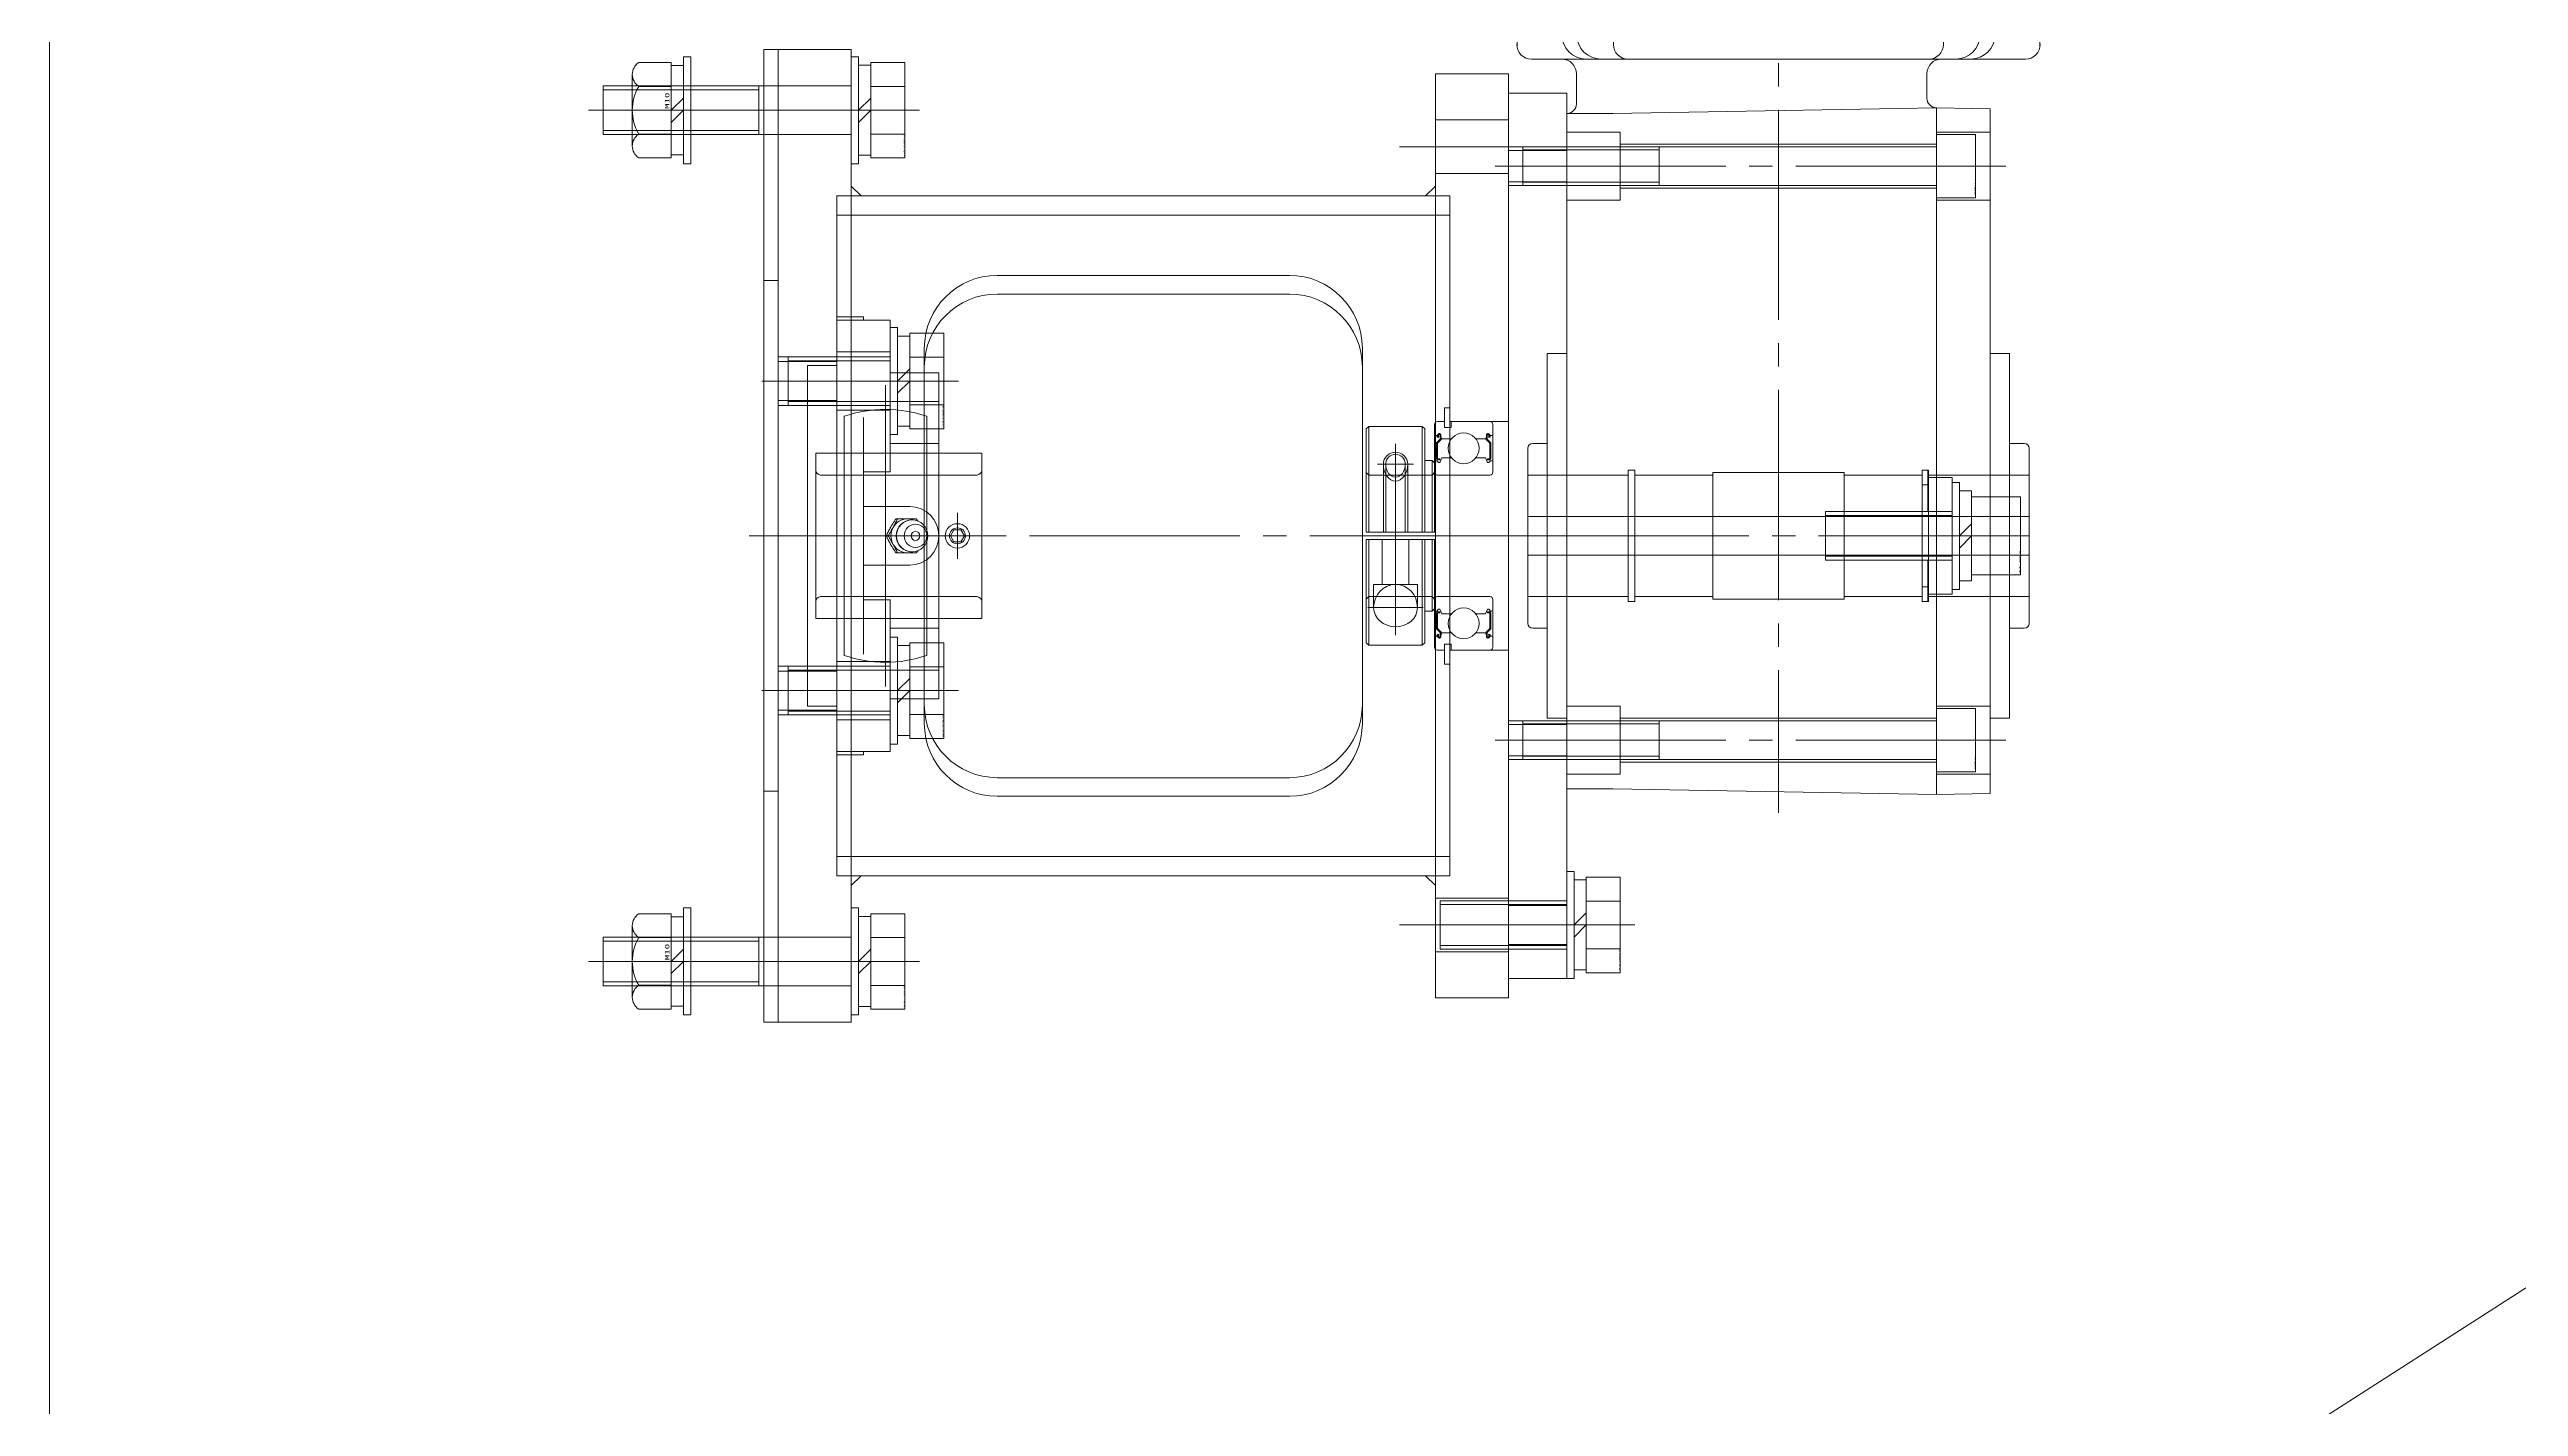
# Model space of a CAD drawing. Units: millimetres at full size. Extents: x -24503 to 24503, y -7436 to 7436.
# Drawn here: x -9512 to -9005, y -4883 to -4604 of the extents above; entities that cross this region are included whole.
import ezdxf
from ezdxf.enums import TextEntityAlignment as Align

# ---------------------------------------------------------------- set-up
doc = ezdxf.new("R2010")
doc.units = ezdxf.units.MM
doc.header["$LTSCALE"] = 4.8
doc.linetypes.add('CHAIN2', pattern=[12, 9, -1, 1, -1])
for name, color, linetype, lineweight in [('0-4_0', 2, 'Continuous', 9), ('0-6_05_CENTER', 2, 'CHAIN2', 9), ('0-7_04_HIDDEN', 7, 'Continuous', 9), ('0-8_10_DRAFT', 1, 'Continuous', 9), ('0-B_HIDDEN', 2, 'Continuous', 9)]:
    doc.layers.add(name, color=color, linetype=linetype, lineweight=lineweight)
doc.styles.add('ＭＳ ゴシック', font='')
doc.styles.get('ＭＳ ゴシック').set_extended_font_data('MS Gothic')

# ---------------------------------------------------------------- blocks, each defined once
blk = doc.blocks.new('MUCFC205c_1_1')
at = {"layer": '0-7_04_HIDDEN', "color": 2}
for p, q in [((-35, 6), (-35, 0)), ((-45, 0), (-45, -5.5)), ((-44.32, 0), (-44.32, -11)), ((-18.269, 0), (-24.309, 0)), ((-18.269, 0), (18.269, 0)), ((24.309, 0), (18.269, 0)), ((44.32, 0), (44.32, -11)), ((45, 0), (45, -5.5)), ((-45, -5.5), (-44.32, -5.5)), ((-13.138, -11), (-13.138, -5.5)), ((-6, -5.5), (-6, -15)), ((6, -15), (6, -5.5)), ((13.138, -5.5), (13.138, -11)), ((18.269, -5.5), (24.309, -5.5)), ((44.32, -5.5), (45, -5.5)), ((-44.32, -11), (-22.981, -11)), ((-33.5, -11), (-33.5, -21)), ((-27.591, -11), (-27.591, -21)), ((-13.138, -11), (-22.981, -11)), ((-3.5, -12.485), (-3.5, -12.129)), ((0, -10.533), (0, -10.177)), ((3.5, -12.485), (3.5, -12.129)), ((22.981, -11), (13.138, -11)), ((18.999, -11), (18.999, -21)), ((22.981, -11), (44.32, -11)), ((33.5, -11), (33.5, -21)), ((-33.5, -21), (-27.591, -21)), ((-18.999, -21), (-27.591, -21)), ((-17, -29.8), (-17, -21)), ((-1.25, -24.078), (0, -23.357)), ((-1.25, -25.522), (-1.25, -24.078)), ((0, -21), (18.999, -21)), ((0, -23.357), (1.25, -24.078)), ((1.25, -24.078), (1.25, -25.522)), ((17, -21), (17, -29.8)), ((27.591, -21), (18.999, -21)), ((17, -29.8), (-17, -29.8)), ((-17, -29.8), (17, -29.8)), ((0, -26.243), (-1.25, -25.522)), ((1.25, -25.522), (0, -26.243))]:
    blk.add_line(p, q, dxfattribs=at)
at = {"layer": '0-7_04_HIDDEN', "color": 2, "linetype": 'CHAIN2'}
for p, q in [((-31.82, -13.928), (-31.82, 2.875)), ((31.82, -13.928), (31.82, 2.875)), ((-4.749, -24.8), (4.749, -24.8))]:
    blk.add_line(p, q, dxfattribs=at)
at = {"layer": '0-7_04_HIDDEN', "color": 2}
for points in [[(-35, 6), (35, 6), (35, 0)], [(-45, 0), (-44.32, 0), (-24.309, 0)], [(24.309, 0), (44.32, 0), (45, 0)], [(-24.309, -5.5), (-18.269, -5.5), (18.269, -5.5)], [(-18.999, -11), (-18.999, -21), (0, -21)], [(-3.5, -12.485), (-3.383, -12.43), (-3.268, -12.375), (-3.155, -12.32), (-3.043, -12.265), (-2.933, -12.211), (-2.823, -12.156), (-2.715, -12.102), (-2.607, -12.047), (-2.5, -11.992), (-2.393, -11.937), (-2.286, -11.881), (-2.18, -11.824), (-2.073, -11.767), (-1.966, -11.709), (-1.858, -11.65), (-1.75, -11.59), (-1.642, -11.529), (-1.534, -11.468), (-1.427, -11.407), (-1.32, -11.345), (-1.214, -11.283), (-1.107, -11.22), (-1, -11.156), (-0.893, -11.091), (-0.785, -11.026), (-0.677, -10.96), (-0.567, -10.892), (-0.457, -10.823), (-0.345, -10.753), (-0.232, -10.681), (-0.117, -10.608), (0, -10.533)], [(-0.785, -10.56), (-0.893, -10.615), (-1, -10.67), (-1.107, -10.725), (-1.214, -10.781), (-1.32, -10.838), (-1.427, -10.895), (-1.534, -10.953), (-1.642, -11.012), (-1.75, -11.072), (-1.858, -11.133), (-1.966, -11.194), (-2.073, -11.255), (-2.18, -11.317), (-2.286, -11.379), (-2.393, -11.442), (-2.5, -11.506), (-2.607, -11.571), (-2.715, -11.636), (-2.823, -11.702), (-2.933, -11.77), (-3.043, -11.839), (-3.155, -11.909), (-3.268, -11.981), (-3.383, -12.054), (-3.5, -12.129)], [(-3.5, -16.389), (-3.5, -16.268), (-3.5, -16.149), (-3.5, -16.031), (-3.5, -15.914), (-3.5, -15.798), (-3.5, -15.683), (-3.5, -15.568), (-3.5, -15.453), (-3.5, -15.338), (-3.5, -15.223), (-3.5, -15.108), (-3.5, -14.992), (-3.5, -14.875), (-3.5, -14.757), (-3.5, -14.638), (-3.5, -14.518), (-3.5, -14.396), (-3.5, -14.275), (-3.5, -14.154), (-3.5, -14.033), (-3.5, -13.911), (-3.5, -13.789), (-3.5, -13.666), (-3.5, -13.541), (-3.5, -13.416), (-3.5, -13.289), (-3.5, -13.16), (-3.5, -13.03), (-3.5, -12.897), (-3.5, -12.762), (-3.5, -12.625), (-3.5, -12.485)], [(3.5, -12.129), (3.383, -12.054), (3.268, -11.981), (3.155, -11.909), (3.043, -11.839), (2.933, -11.77), (2.823, -11.702), (2.715, -11.636), (2.607, -11.571), (2.5, -11.506), (2.393, -11.442), (2.286, -11.379), (2.18, -11.317), (2.073, -11.255), (1.966, -11.194), (1.858, -11.133), (1.75, -11.072), (1.642, -11.012), (1.534, -10.953), (1.427, -10.895), (1.32, -10.838), (1.214, -10.781), (1.107, -10.725), (1, -10.67), (0.893, -10.615), (0.785, -10.56), (0.677, -10.506), (0.567, -10.451), (0.457, -10.397), (0.345, -10.342), (0.232, -10.287), (0.117, -10.232), (0, -10.177), (-0.117, -10.232), (-0.232, -10.287), (-0.345, -10.342), (-0.457, -10.397), (-0.567, -10.451), (-0.677, -10.506), (-0.785, -10.56)], [(0, -10.533), (0.117, -10.608), (0.232, -10.681), (0.345, -10.753), (0.457, -10.823), (0.567, -10.892), (0.677, -10.96), (0.785, -11.026), (0.893, -11.091), (1, -11.156), (1.107, -11.22), (1.214, -11.283), (1.32, -11.345), (1.427, -11.407), (1.534, -11.468), (1.642, -11.529), (1.75, -11.59), (1.858, -11.65), (1.966, -11.709), (2.073, -11.767), (2.18, -11.824), (2.286, -11.881), (2.393, -11.937), (2.5, -11.992), (2.607, -12.047), (2.715, -12.102), (2.823, -12.156), (2.933, -12.211), (3.043, -12.265), (3.155, -12.32), (3.268, -12.375), (3.383, -12.43), (3.5, -12.485)], [(3.5, -12.485), (3.5, -12.625), (3.5, -12.762), (3.5, -12.897), (3.5, -13.03), (3.5, -13.16), (3.5, -13.289), (3.5, -13.416), (3.5, -13.541), (3.5, -13.666), (3.5, -13.789), (3.5, -13.911), (3.5, -14.033), (3.5, -14.154), (3.5, -14.275), (3.5, -14.396), (3.5, -14.518), (3.5, -14.638), (3.5, -14.757), (3.5, -14.875), (3.5, -14.992), (3.5, -15.108), (3.5, -15.223), (3.5, -15.338), (3.5, -15.453), (3.5, -15.568), (3.5, -15.683), (3.5, -15.798), (3.5, -15.914), (3.5, -16.031), (3.5, -16.149), (3.5, -16.268), (3.5, -16.389), (3.473, -16.406), (3.445, -16.424), (3.418, -16.441), (3.391, -16.458), (3.364, -16.476), (3.338, -16.493), (3.311, -16.51)], [(27.591, -11), (27.591, -21), (33.5, -21)], [(-3.075, -16.659), (-3.101, -16.643), (-3.127, -16.626), (-3.153, -16.61), (-3.179, -16.593), (-3.205, -16.577), (-3.231, -16.56), (-3.258, -16.543), (-3.284, -16.527), (-3.311, -16.51), (-3.338, -16.493), (-3.364, -16.476), (-3.391, -16.458), (-3.418, -16.441), (-3.445, -16.424), (-3.473, -16.406), (-3.5, -16.389)], [(3.311, -16.51), (3.284, -16.527), (3.258, -16.543), (3.231, -16.56), (3.205, -16.577), (3.179, -16.593), (3.153, -16.61), (3.127, -16.626), (3.101, -16.643), (3.075, -16.659)]]:
    blk.add_lwpolyline(points, dxfattribs=at)
for radius in [2.5, 1.634]:
    blk.add_circle((0, -24.8), radius, dxfattribs=at)
for centre, radius, start, end in [((-13.5, 3.3), 1, 0, 90), ((13.5, 3.3), 1, 90, 180), ((0, -15), 6, 180, 270), ((0, -15.501), 3.3, 0, 180), ((0, -15), 6, 270, 0), ((-13.5, -28.8), 1, 270, 0), ((13.5, -28.8), 1, 180, 270)]:
    blk.add_arc(centre, radius, start, end, dxfattribs=at)
for major_axis, start_param, end_param in [((-3.5, 0), 5.2359878, 6.2831853), ((-3.5, 0), 0, 0.3429532), ((-3.5, 0), 4.1887902, 5.2359878), ((3.5, 0), 6.2831853, 7.3303829), ((3.5, 0), 5.9402321, 6.2831853)]:
    blk.add_ellipse((0, -14.518), major_axis=major_axis, ratio=0.965926, start_param=start_param, end_param=end_param, dxfattribs=at)
for centre, major_axis in [((0, -15.501), (-3.3, 0)), ((0, -16.2), (-2.4, 0)), ((0, -16.2), (-0.929, 0))]:
    blk.add_ellipse(centre, major_axis=major_axis, ratio=0.965926, dxfattribs=at)
at = {"layer": '0-8_10_DRAFT'}
for p, q in [((0, -29.8), (0, 6)), ((-24.571, -1.5), (24.571, -1.5)), ((31, -10), (-31, -10)), ((-24.571, -18.5), (24.571, -18.5))]:
    blk.add_line(p, q, dxfattribs=at)
for start, end in [(160.91788, 199.08212), (340.91788, 19.08212)]:
    blk.add_arc((0, -10), 26, start, end, dxfattribs=at)
at = {"layer": '0-B_HIDDEN'}
for p, q in [((-37.82, 0), (-37.82, -11)), ((-25.82, 0), (-25.82, -11)), ((-17, -21), (-17, 4.3)), ((-17, 4.3), (17, 4.3)), ((-12.5, -28.8), (-12.5, 3.3)), ((12.5, -28.8), (12.5, 3.3)), ((17, -21), (17, 4.3)), ((25.82, 0), (25.82, -11)), ((37.82, 0), (37.82, -11))]:
    blk.add_line(p, q, dxfattribs=at)
blk = doc.blocks.new('A$C69B06B32_1_1')
at = {"layer": '0-4_0', "color": 134}
for p, q in [((15, 69.9), (135, 69.9)), ((105, 53.546), (45, 53.546)), ((105, 49.716), (45, 49.716)), ((30, 38.546), (30, -38.547)), ((120, -38.547), (120, 38.546)), ((45, -49.716), (105, -49.716)), ((45, -53.547), (105, -53.547)), ((15, -69.9), (135, -69.9))]:
    blk.add_line(p, q, dxfattribs=at)
for points in [[(15, -100), (0, -100), (0, 100), (15, 100)], [(150, 95), (135, 95), (135, -95), (150, -95)]]:
    blk.add_lwpolyline(points, close=True, dxfattribs=at)
at = {"layer": '0-4_0', "color": 3}
for points in [[(15, 69.9), (17, 69.9), (17, 69.9), (15, 71.9)], [(135, 69.9), (133, 69.9), (133, 69.9), (135, 71.9)], [(15, -69.9), (17, -69.9), (17, -69.9), (15, -71.9)], [(135, -69.9), (133, -69.9), (133, -69.9), (135, -71.9)]]:
    blk.add_lwpolyline(points, close=True, dxfattribs=at)
at = {"layer": '0-4_0', "color": 134}
for centre, start, end in [((45, 38.546), 90, 180), ((105, 38.546), 0, 90), ((45, 34.716), 90, 180), ((105, 34.716), 0, 90), ((45, -34.716), 180, 270), ((105, -34.716), 270, 0), ((45, -38.547), 180, 270), ((105, -38.547), 270, 0)]:
    blk.add_arc(centre, 15, start, end, dxfattribs=at)
at = {"layer": '0-6_05_CENTER'}
for p, q in [((22.366, 87.5), (-7.26, 87.5)), ((127.634, 80), (157.26, 80)), ((15.388, 31.82), (-3.388, 31.82)), ((-6, 0), (156.302, 0)), ((15.388, -31.82), (-3.388, -31.82)), ((127.634, -80), (157.26, -80)), ((22.366, -87.5), (-7.26, -87.5))]:
    blk.add_line(p, q, dxfattribs=at)
at = {"layer": '0-7_04_HIDDEN'}
for p, q in [((150, 85.5), (135, 85.5)), ((150, 74.5), (135, 74.5)), ((12, -69.9), (12, 69.9)), ((15, 69.9), (12, 69.9)), ((135, 69.9), (138, 69.9)), ((138, -69.9), (138, 69.9)), ((138, 65.9), (12, 65.9)), ((12, 36.82), (0, 36.82)), ((12, 35.82), (0, 35.82)), ((12, 27.82), (0, 27.82)), ((12, 26.82), (0, 26.82)), ((138, 23.5), (150, 23.5)), ((138, -23.5), (150, -23.5)), ((12, -26.82), (0, -26.82)), ((12, -27.82), (0, -27.82)), ((12, -35.82), (0, -35.82)), ((12, -36.82), (0, -36.82)), ((138, -65.9), (12, -65.9)), ((15, -69.9), (12, -69.9)), ((135, -69.9), (138, -69.9)), ((150, -74.5), (135, -74.5)), ((150, -85.5), (135, -85.5))]:
    blk.add_line(p, q, dxfattribs=at)
blk = doc.blocks.new('A$C7AFA21F4_1_1_1_1')
at = {"layer": '0-7_04_HIDDEN'}
for p, q in [((-9.815, 11), (9.815, 11)), ((-9.815, 4), (-9.815, 11)), ((-4.907, 4), (-4.907, 11)), ((4.907, 4), (4.907, 11)), ((9.815, 4), (9.815, 11)), ((-11, 1.5), (11, 1.5)), ((-11, 1.5), (-11, 0)), ((-11, 0), (11, 0)), ((9.815, 4), (-9.815, 4)), ((-9.25, 4), (-9.25, 1.5)), ((-5, -21), (-5, 0)), ((-4.188, -21), (-4.188, 0)), ((0, 1.5), (-2.5, 4)), ((0, 4), (2.5, 1.5)), ((4.188, -21), (4.188, 0)), ((5, -21), (5, 0)), ((9.25, 1.5), (9.25, 4)), ((11, 0), (11, 1.5)), ((-5, -21), (5, -21))]:
    blk.add_line(p, q, dxfattribs=at)
at = {"layer": '0-7_04_HIDDEN', "linetype": 'CHAIN2'}
blk.add_line((0, -24), (0, 14), dxfattribs=at)
at = {"layer": '0-8_10_DRAFT', "style": 'ＭＳ ゴシック', "width": 1.8}
blk.add_text('BT-M10x25L,SW,PW', height=0.2199, dxfattribs=at).set_placement((5.105, 10.658), align=Align.BOTTOM_LEFT)
blk = doc.blocks.new('M10Nza_1_1_2_1')
at = {"layer": '0-4_0', "color": 134}
for p, q in [((-9.8, 4), (-9.8, 10.687)), ((-7.35, 12), (7.35, 12)), ((-4.9, 4), (-4.9, 10.687)), ((4.9, 10.687), (4.9, 4)), ((9.8, 10.687), (9.8, 4)), ((-9.8, 4), (9.8, 4)), ((-9.2, 1.5), (-9.2, 4)), ((0, 1.5), (-2.5, 4)), ((0, 4), (2.5, 1.5)), ((9.2, 4), (9.2, 1.5))]:
    blk.add_line(p, q, dxfattribs=at)
at = {"layer": '0-4_0', "color": 134, "linetype": 'CHAIN2'}
blk.add_line((0, 12), (0, 0), dxfattribs=at)
at = {"layer": '0-4_0', "color": 134}
blk.add_lwpolyline([(-11, 1.5), (11, 1.5), (11, 0), (-11, 0)], close=True, dxfattribs=at)
for centre, radius, start, end in [((-7.35, 9.058), 2.942, 33.626, 146.374), ((0, 2.2), 9.8, 60, 120), ((7.35, 9.058), 2.942, 33.626, 146.374)]:
    blk.add_arc(centre, radius, start, end, dxfattribs=at)
at = {"layer": '0-8_10_DRAFT', "style": 'ＭＳ ゴシック', "width": 1.8}
blk.add_text('M10', height=0.9164, dxfattribs=at).set_placement((0.256, 4.117), align=Align.BOTTOM_LEFT)
blk = doc.blocks.new('A$C7E374867_2_1_1')
at = {"layer": '0-4_0', "color": 134}
for p, q in [((-9.815, 11), (9.815, 11)), ((-9.815, 4), (-9.815, 11)), ((-4.908, 4), (-4.908, 11)), ((4.907, 4), (4.907, 11)), ((9.815, 4), (9.815, 11)), ((-11, 1.5), (11, 1.5)), ((-11, 1.5), (-11, 0)), ((-11, 0), (11, 0)), ((9.815, 4), (-9.815, 4)), ((-9.25, 4), (-9.25, 1.5)), ((-5, -26), (-5, 0)), ((-4.188, -26), (-4.188, 0)), ((0, 1.5), (-2.5, 4)), ((0, 4), (2.5, 1.5)), ((4.188, -26), (4.188, 0)), ((5, -26), (5, 0)), ((9.25, 1.5), (9.25, 4)), ((11, 0), (11, 1.5)), ((-5, -26), (5, -26))]:
    blk.add_line(p, q, dxfattribs=at)
at = {"layer": '0-4_0', "color": 134, "linetype": 'CHAIN2'}
blk.add_line((0, -29), (0, 14), dxfattribs=at)
at = {"layer": '0-8_10_DRAFT', "style": 'ＭＳ ゴシック', "width": 1.8}
blk.add_text('BT-M10x30L,SW,PW', height=0.2199, dxfattribs=at).set_placement((5.052, 10.658), align=Align.BOTTOM_LEFT)
blk = doc.blocks.new('A$C02F96607_1_1')
at = {"layer": '0-4_0', "color": 134}
blk.add_lwpolyline([(-91, 12), (-91, 0), (91, 0), (91, 12)], close=True, dxfattribs=at)
at = {"layer": '0-6_05_CENTER'}
for p, q in [((80, 15.388), (80, -3.388)), ((-76, -2.715), (-76, 14.715)), ((42, -2.715), (42, 14.715))]:
    blk.add_line(p, q, dxfattribs=at)
at = {"layer": '0-7_04_HIDDEN'}
for p, q in [((-80, 0), (-80, 12)), ((-79.25, 0), (-79.25, 12)), ((-72.75, 0), (-72.75, 12)), ((-72, 0), (-72, 12)), ((38, 0), (38, 12)), ((38.75, 0), (38.75, 12)), ((45.25, 0), (45.25, 12)), ((46, 0), (46, 12)), ((75, 12), (75, 0)), ((76, 12), (76, 0)), ((84, 12), (84, 0)), ((85, 12), (85, 0))]:
    blk.add_line(p, q, dxfattribs=at)
at = {"layer": '0-8_10_DRAFT'}
blk.add_line((0, 12), (0, 0), dxfattribs=at)
blk = doc.blocks.new('GM-SHYF-RH 0.2kW、1／30、200V、60Hzb_1_1')
at = {"layer": '0-4_0'}
for p, q in [((-241.321, 101.775), (-248.891, 96.473)), ((-200, 105.5), (-229.505, 105.5)), ((-213, 101.82), (-211, 100.644)), ((-200, 105.5), (-200, 51.5)), ((-116, 104), (-200, 104)), ((-200, 102.5), (-116, 102.5)), ((-200, 102), (-116, 102)), ((-100.493, 105.218), (-116, 104.948)), ((-116, 51.5), (-116, 105)), ((-111, 99), (-111, 102.034)), ((-98, 102.261), (-98, 85)), ((-98, 102.261), (-98, 51.5)), ((-19, 102), (-19, 99)), ((18, 103), (-18, 103)), ((19, 102), (19, 99)), ((-211, 100.644), (-213, 98.991)), ((-200, 97.633), (-116, 97.633)), ((-37.5, 95), (-37.5, 99)), ((-250, 94.344), (-250, 51.5)), ((-200.158, 91.54), (-116, 91.54)), ((-200, 96.005), (-116, 96.005)), ((-200, 92.542), (-116, 92.542)), ((-109, 92.93), (-103, 92.93)), ((-108, 96), (-103, 96)), ((-88.831, 93), (-95, 93)), ((-86.831, 95), (0, 95)), ((-86.831, 85.5), (-86.831, 95)), ((0, 95), (52.023, 95)), ((52.023, 85.5), (52.023, 95)), ((-111, 51.5), (-111, 90.93)), ((-98, 88.392), (-98, 91)), ((-200, 84.804), (-116, 84.804)), ((-101, 85.392), (-108, 85.392)), ((-87.991, 19), (-86.831, 85.5)), ((53.183, 19), (52.023, 85.5)), ((-200, 80.256), (-116, 80.256)), ((-200, 78.777), (-116, 78.777)), ((-200, 75.685), (-116, 75.685)), ((-200, 74.338), (-116, 74.338)), ((-200, 71.5), (-116, 71.5)), ((-111, 71.5), (-116, 71.5)), ((-250, 8.656), (-250, 51.5)), ((-200, -2.5), (-200, 51.5)), ((-116, 51.5), (-116, -2)), ((-111, 51.5), (-111, 12.07)), ((-98, 0.739), (-98, 51.5)), ((-200, 31.5), (-116, 31.5)), ((-111, 31.5), (-116, 31.5)), ((-200, 28.662), (-116, 28.662)), ((-200, 27.315), (-116, 27.315)), ((-200, 24.223), (-116, 24.223)), ((-200, 22.744), (-116, 22.744)), ((-89.992, 21), (-95, 21)), ((-200, 18.196), (-116, 18.196)), ((-101, 17.608), (-108, 17.608)), ((-87.992, 19), (53.192, 19)), ((-87.983, 19), (-87.791, 8)), ((-200.158, 11.46), (-116, 11.46)), ((-200, 10.458), (-116, 10.458)), ((-98, 14.608), (-98, 12)), ((-241.321, 1.225), (-248.891, 6.527)), ((-200, 6.995), (-116, 6.995)), ((-200, 5.367), (-116, 5.367)), ((-109, 10.07), (-103, 10.07)), ((-108, 7), (-103, 7)), ((-98, 0.739), (-98, 7)), ((-73.125, 8), (-59.09, 8)), ((-37.5, 4), (-37.5, 8)), ((37.5, 4), (37.5, 8)), ((-211, 2.356), (-213, 4.009)), ((-213, 1.18), (-211, 2.356)), ((-200, 1), (-116, 1)), ((-200, 0.5), (-116, 0.5)), ((-111, 4), (-111, 0.966)), ((37.5, 4), (-37.5, 4)), ((-19, 1), (-19, 4)), ((18, 0), (-18, 0)), ((19, 1), (19, 4)), ((-200, -2.5), (-229.505, -2.5)), ((-116, -1), (-200, -1)), ((-100.493, -2.218), (-116, -1.948))]:
    blk.add_line(p, q, dxfattribs=at)
for points in [[(-206.3, 98.827), (-206.39, 99.53), (-206.658, 100.206), (-207.092, 100.829), (-207.677, 101.375), (-208.389, 101.823), (-209.201, 102.156), (-210.083, 102.361), (-211, 102.431), (-211.917, 102.361), (-212.799, 102.156), (-213.611, 101.823), (-214.323, 101.375), (-214.908, 100.829), (-215.342, 100.206), (-215.61, 99.53), (-215.7, 98.827), (-215.61, 98.124), (-215.342, 97.448), (-214.908, 96.825), (-214.323, 96.279), (-213.611, 95.831), (-212.799, 95.498), (-211.917, 95.293), (-211, 95.224), (-210.083, 95.293), (-209.201, 95.498), (-208.389, 95.831), (-207.677, 96.279), (-207.092, 96.825), (-206.658, 97.448), (-206.39, 98.124)], [(-206.3, 4.173), (-206.39, 4.876), (-206.658, 5.552), (-207.092, 6.175), (-207.677, 6.721), (-208.389, 7.169), (-209.201, 7.502), (-210.083, 7.707), (-211, 7.776), (-211.917, 7.707), (-212.799, 7.502), (-213.611, 7.169), (-214.323, 6.721), (-214.908, 6.175), (-215.342, 5.552), (-215.61, 4.876), (-215.7, 4.173), (-215.61, 3.47), (-215.342, 2.794), (-214.908, 2.171), (-214.323, 1.625), (-213.611, 1.177), (-212.799, 0.844), (-211.917, 0.639), (-211, 0.569), (-210.083, 0.639), (-209.201, 0.844), (-208.389, 1.177), (-207.677, 1.625), (-207.092, 2.171), (-206.658, 2.794), (-206.39, 3.47)]]:
    blk.add_lwpolyline(points, close=True, dxfattribs=at)
for points in [[(-209, 101.82), (-211, 100.644), (-209, 98.991)], [(37.5, 95), (37.5, 99), (-37.5, 99)], [(53.192, 19), (53, 8), (-87.791, 8)], [(-209, 1.18), (-211, 2.356), (-209, 4.009)]]:
    blk.add_lwpolyline(points, dxfattribs=at)
for centre, radius, start, end in [((-229.505, 84.9), 20.6, 90, 125), ((-114, 102.034), 3, 0, 91), ((-101, 102.261), 3, 0, 91), ((-101, 102.261), 3, 0, 91), ((-18, 102), 1, 90, 180), ((18, 102), 1, 0, 90), ((-247.4, 94.344), 2.6, 125, 180), ((-108, 99), 3, 180, 270), ((-109, 90.93), 2, 90, 180), ((-103, 91), 5, 0, 90), ((-103, 87.93), 5, 0, 90), ((-95, 96), 3, 180, 270), ((-88.831, 95), 2, 270, 0), ((-108, 82.392), 3, 90, 180), ((-101, 82.392), 3, 0, 90), ((-108, 20.608), 3, 180, 270), ((-101, 20.608), 3, 270, 0), ((-95, 18), 3, 90, 180), ((-89.992, 19), 2, 0, 90), ((-109, 12.07), 2, 180, 270), ((-103, 15.07), 5, 270, 0), ((-103, 12), 5, 270, 0), ((-247.4, 8.656), 2.6, 180, 235), ((-108, 4), 3, 90, 180), ((-229.505, 18.1), 20.6, 235, 270), ((-114, 0.966), 3, 269, 0), ((-101, 0.739), 3, 269, 0), ((-101, 0.739), 3, 269, 0), ((-18, 1), 1, 180, 270), ((18, 1), 1, 270, 0)]:
    blk.add_arc(centre, radius, start, end, dxfattribs=at)
at = {"layer": '0-6_05_CENTER'}
for p, q in [((0, 0), (0, 103)), ((-76, 4.75), (-76, 98.25)), ((42, 4.75), (42, 98.25)), ((-260.386, 51.5), (56.966, 51.5))]:
    blk.add_line(p, q, dxfattribs=at)
at = {"layer": '0-7_04_HIDDEN', "color": 2}
for p, q in [((-12.5, 82.35), (-12.5, 103)), ((-4, 103), (-4, 0)), ((4, 103), (4, 0)), ((12.5, 82.35), (12.5, 103)), ((-83, 95), (-83, 84)), ((-69, 95), (-69, 84)), ((35, 95), (35, 84)), ((49, 95), (49, 84)), ((-69, 84), (-83, 84)), ((-80.5, 19), (-80.5, 84)), ((-71.5, 19), (-71.5, 84)), ((-13.5, 81), (-13.5, 82.35)), ((13.5, 82.35), (-13.5, 82.35)), ((13.5, 81), (13.5, 82.35)), ((49, 84), (35, 84)), ((37.5, 19), (37.5, 84)), ((46.5, 19), (46.5, 84)), ((13.5, 81), (-13.5, 81)), ((-12.5, 65), (-12.5, 81)), ((12.5, 65), (12.5, 81)), ((13, 65), (-13, 65)), ((-13, 38), (-13, 65)), ((13, 38), (13, 65)), ((13, 38), (-13, 38)), ((-12.5, 22), (-12.5, 38)), ((12.5, 22), (12.5, 38)), ((-13.5, 20.65), (-13.5, 22)), ((13.5, 22), (-13.5, 22)), ((13.5, 20.65), (-13.5, 20.65)), ((-12.5, 0), (-12.5, 20.65)), ((12.5, 0), (12.5, 20.65)), ((13.5, 20.65), (13.5, 22)), ((-83, 8), (-83, 19)), ((-69, 19), (-83, 19)), ((-69, 8), (-69, 19)), ((35, 8), (35, 19)), ((49, 19), (35, 19)), ((49, 8), (49, 19))]:
    blk.add_line(p, q, dxfattribs=at)
blk = doc.blocks.new('SCSBN25-31c_1_1')
at = {"layer": '0-4_0'}
for p, q in [((-15, 0), (-15.5, -0.5)), ((-0.75, 0), (-15, 0)), ((-12.5, -0.5), (-13, 0)), ((-0.75, 0), (-0.75, -14)), ((15, 0), (0.75, 0)), ((0.75, 0), (0.75, -14)), ((13, 0), (12.5, -0.5)), ((15, 0), (15.5, -0.5)), ((-22, -2), (-22.5, -2.5)), ((-0.75, -2.5), (-22.5, -2.5)), ((-22.5, -2.5), (-22.5, -13.5)), ((-0.75, -2), (-22, -2)), ((-0.75, -0.5), (-15.5, -0.5)), ((-15.5, -0.5), (-15.5, -2)), ((-12.5, -0.5), (-12.5, -13.5)), ((15.5, -0.5), (0.75, -0.5)), ((22, -2), (0.75, -2)), ((22.5, -2.5), (0.75, -2.5)), ((10, -3.5), (10, -12.5)), ((10, -3.5), (14.739, -3.5)), ((11, -2), (11, -2)), ((12.5, -0.5), (12.5, -13.5)), ((15.5, -0.5), (15.5, -2)), ((22, -2), (22.5, -2.5)), ((22.5, -2.5), (22.5, -13.5)), ((-14.739, -5.5), (-0.75, -5.5)), ((-14.739, -6), (-0.75, -6)), ((-14.739, -10), (-0.75, -10)), ((0.75, -5.25), (10, -5.25)), ((-22.5, -13.5), (-0.75, -13.5)), ((-22.5, -13.5), (-22, -14)), ((-0.75, -14), (-22, -14)), ((-14.739, -10.5), (-0.75, -10.5)), ((-12.5, -13.5), (-13, -14)), ((0.75, -10.75), (10, -10.75)), ((0.75, -13.5), (22.5, -13.5)), ((22, -14), (0.75, -14)), ((10, -12.5), (14.739, -12.5)), ((12.5, -13.5), (13, -14)), ((22.5, -13.5), (22, -14))]:
    blk.add_line(p, q, dxfattribs=at)
at = {"layer": '0-4_0', "linetype": 'CHAIN2'}
for p, q in [((-14.739, -4.32), (-14.739, -11.68)), ((14.739, -2.309), (14.739, -13.691)), ((-18.895, -8), (20.392, -8))]:
    blk.add_line(p, q, dxfattribs=at)
at = {"layer": '0-4_0'}
for centre, major_axis, ratio, start_param, end_param in [((14.739, -8), (-4.739, 0), 0.949487, 4.712389, 7.8539816), ((14.739, -8), (0, 4.5), 0.881974, 3.1415927, 6.2831853), ((-14.739, -8), (0, -2.5), 0.986099, 3.1415927, 6.2831853), ((-14.739, -8), (-2.031, 0), 0.984685, 4.712389, 7.8539816), ((-14.739, -8), (3.514, 0), 0.711353, 4.712389, 7.8539816), ((-14.739, -8), (2.687, 0), 0.744205, 4.712389, 7.8539816)]:
    blk.add_ellipse(centre, major_axis=major_axis, ratio=ratio, start_param=start_param, end_param=end_param, dxfattribs=at)
at = {"layer": '0-8_10_DRAFT'}
blk.add_line((0, 0), (0, -14), dxfattribs=at)
blk = doc.blocks.new('A$C6AFA1BC6_1_1')
at = {"layer": '0-7_04_HIDDEN', "linetype": 'CHAIN2'}
blk.add_line((0, -86.5), (0, 9.5), dxfattribs=at)
at = {"layer": '0-7_04_HIDDEN'}
for p, q in [((6.5, 0), (-6.5, 0)), ((-4, -85), (-4, 0)), ((4, -85), (4, 0)), ((-4, -57), (4, -57)), ((-3.323, -85), (-3.323, -57)), ((3.323, -85), (3.323, -57)), ((-4, -85), (4, -85))]:
    blk.add_line(p, q, dxfattribs=at)
blk.add_lwpolyline([(6.5, 0), (6.5, 8), (-6.5, 8), (-6.5, 0)], dxfattribs=at)
at = {"layer": '0-8_10_DRAFT', "style": 'ＭＳ ゴシック', "width": 1.9}
blk.add_text('CS-M8x85L', height=0.2199, dxfattribs=at).set_placement((3.561, 7.658), align=Align.BOTTOM_LEFT)
blk = doc.blocks.new('B6005ZZNRa_1_1')
at = {"layer": '0-4_0'}
for p, q in [((-1.12, 26.35), (-1.12, 22.3)), ((-1.12, 26.35), (0, 26.35)), ((0, 22.3), (0, 26.35)), ((-3.18, 22.9), (-3.18, 13.1)), ((-3.08, 20.65), (-2.62, 20.65)), ((-2.62, 20.65), (-2.37, 20.947)), ((-2.442, 20.24), (-2.595, 20.368)), ((-2.58, 23.5), (-1.12, 23.5)), ((-2.467, 20.521), (-2.217, 20.819)), ((-2.314, 20.393), (-2.467, 20.521)), ((-2.442, 20.24), (-2.314, 20.393)), ((-2.04, 20.76), (-1.997, 19.883)), ((-1.842, 20.781), (-1.777, 20.041)), ((-1.12, 22.3), (0.23, 22.3)), ((0.23, 22.3), (0.23, 23.5)), ((0.23, 23.5), (8.22, 23.5)), ((7.482, 20.781), (7.417, 20.041)), ((7.68, 20.76), (7.637, 19.883)), ((8.107, 20.521), (7.857, 20.819)), ((7.954, 20.393), (8.107, 20.521)), ((8.082, 20.24), (7.954, 20.393)), ((8.26, 20.65), (8.01, 20.947)), ((8.082, 20.24), (8.235, 20.368)), ((8.72, 20.65), (8.26, 20.65)), ((8.82, 22.9), (8.82, 13.1)), ((-2.98, 15.45), (-2.68, 15.45)), ((-1.997, 19.883), (-2.747, 19.133)), ((-2.747, 19.133), (-2.747, 15.85)), ((-2.68, 15.45), (-2.404, 15.121)), ((-1.797, 19.8), (-2.547, 19.05)), ((-2.547, 19.05), (-2.547, 15.85)), ((-2.097, 15.85), (-2.547, 15.85)), ((-2.547, 15.65), (-2.097, 15.65)), ((-2.097, 15.65), (-2.097, 15.85)), ((-1.998, 15.182), (-1.73, 15.918)), ((-1.797, 20.27), (-1.797, 19.8)), ((-1.677, 19.95), (0.314, 19.95)), ((-1.542, 16.05), (0.314, 16.05)), ((7.317, 19.95), (5.326, 19.95)), ((7.182, 16.05), (5.326, 16.05)), ((7.638, 15.182), (7.37, 15.918)), ((7.437, 20.27), (7.437, 19.8)), ((7.437, 19.8), (8.187, 19.05)), ((7.637, 19.883), (8.387, 19.133)), ((8.187, 15.65), (7.737, 15.65)), ((8.32, 15.45), (8.044, 15.121)), ((8.187, 19.05), (8.187, 15.85)), ((8.62, 15.45), (8.32, 15.45)), ((8.387, 19.133), (8.387, 15.85)), ((-2.58, 12.5), (8.22, 12.5)), ((-2.251, 15.05), (-2.186, 15.05)), ((7.891, 15.05), (7.826, 15.05)), ((-3.18, -13.1), (-3.18, -22.9)), ((-2.68, -15.45), (-2.404, -15.121)), ((-2.58, -12.5), (8.22, -12.5)), ((-2.251, -15.05), (-2.186, -15.05)), ((-1.998, -15.182), (-1.73, -15.918)), ((7.638, -15.182), (7.37, -15.918)), ((7.891, -15.05), (7.826, -15.05)), ((8.32, -15.45), (8.044, -15.121)), ((8.82, -13.1), (8.82, -22.9)), ((-2.98, -15.45), (-2.68, -15.45)), ((-2.747, -19.133), (-2.747, -15.85)), ((-1.997, -19.883), (-2.747, -19.133)), ((-2.442, -20.24), (-2.595, -20.368)), ((-2.547, -15.65), (-2.097, -15.65)), ((-2.547, -19.05), (-2.547, -15.85)), ((-2.097, -15.85), (-2.547, -15.85)), ((-1.797, -19.8), (-2.547, -19.05)), ((-2.442, -20.24), (-2.314, -20.393)), ((-2.097, -15.65), (-2.097, -15.85)), ((-2.04, -20.76), (-1.997, -19.883)), ((-1.842, -20.781), (-1.777, -20.041)), ((-1.797, -20.27), (-1.797, -19.8)), ((-1.677, -19.95), (0.314, -19.95)), ((-1.542, -16.05), (0.314, -16.05)), ((7.182, -16.05), (5.326, -16.05)), ((7.317, -19.95), (5.326, -19.95)), ((7.482, -20.781), (7.417, -20.041)), ((7.437, -19.8), (8.187, -19.05)), ((7.437, -20.27), (7.437, -19.8)), ((7.637, -19.883), (8.387, -19.133)), ((7.68, -20.76), (7.637, -19.883)), ((7.737, -15.65), (7.737, -15.85)), ((8.187, -15.65), (7.737, -15.65)), ((7.737, -15.85), (8.187, -15.85)), ((8.082, -20.24), (8.235, -20.368)), ((8.187, -19.05), (8.187, -15.85)), ((8.62, -15.45), (8.32, -15.45)), ((8.387, -19.133), (8.387, -15.85)), ((-3.08, -20.65), (-2.62, -20.65)), ((-2.62, -20.65), (-2.37, -20.947)), ((-2.58, -23.5), (-1.12, -23.5)), ((-2.314, -20.393), (-2.467, -20.521)), ((-2.467, -20.521), (-2.217, -20.819)), ((-1.12, -26.35), (-1.12, -22.3)), ((-1.12, -22.3), (0.23, -22.3)), ((0, -22.3), (0, -26.35)), ((0.23, -22.3), (0.23, -23.5)), ((0.23, -23.5), (8.22, -23.5)), ((8.107, -20.521), (7.857, -20.819)), ((8.26, -20.65), (8.01, -20.947)), ((8.72, -20.65), (8.26, -20.65)), ((-1.12, -26.35), (0, -26.35))]:
    blk.add_line(p, q, dxfattribs=at)
for points in [[(7.737, 15.65), (7.737, 15.85), (8.187, 15.85)], [(8.082, -20.24), (7.954, -20.393), (8.107, -20.521)]]:
    blk.add_lwpolyline(points, dxfattribs=at)
for centre in [(2.82, 18), (2.82, -18)]:
    blk.add_circle(centre, 3.175, dxfattribs=at)
for centre, radius, start, end in [((-2.58, 22.9), 0.6, 90, 180), ((-3.08, 20.75), 0.1, 180, 270), ((-2.467, 20.521), 0.2, 140.00119, 230.08631), ((-2.141, 20.755), 0.3, 4.99669, 140.00119), ((-2.14, 20.755), 0.1, 2.81975, 140.00234), ((7.781, 20.755), 0.3, 39.99881, 175.00331), ((7.78, 20.755), 0.1, 39.99766, 177.18025), ((8.22, 22.9), 0.6, 0, 90), ((8.107, 20.521), 0.2, 309.91369, 39.99881), ((8.72, 20.75), 0.1, 270, 0), ((-2.98, 15.25), 0.2, 90, 180), ((-2.547, 15.85), 0.2, 180, 270), ((-1.677, 20.05), 0.1, 184.99669, 270), ((-1.542, 15.85), 0.2, 90, 159.99215), ((7.182, 15.85), 0.2, 20.00785, 90), ((7.317, 20.05), 0.1, 270, 355.00331), ((8.187, 15.85), 0.2, 270, 0), ((8.62, 15.25), 0.2, 0, 90), ((-2.58, 13.1), 0.6, 180, 270), ((-2.251, 15.25), 0.2, 219.9945, 270), ((-2.186, 15.25), 0.2, 270, 339.99215), ((7.826, 15.25), 0.2, 200.00785, 270), ((7.891, 15.25), 0.2, 270, 320.0055), ((8.22, 13.1), 0.6, 270, 0), ((-2.58, -13.1), 0.6, 90, 180), ((-2.251, -15.25), 0.2, 90, 140.0055), ((-2.186, -15.25), 0.2, 20.00785, 90), ((7.826, -15.25), 0.2, 90, 159.99215), ((7.891, -15.25), 0.2, 39.9945, 90), ((8.22, -13.1), 0.6, 0, 90), ((-2.98, -15.25), 0.2, 180, 270), ((-2.547, -15.85), 0.2, 90, 180), ((-1.677, -20.05), 0.1, 90, 175.00331), ((-1.542, -15.85), 0.2, 200.00785, 270), ((7.182, -15.85), 0.2, 270, 339.99215), ((7.317, -20.05), 0.1, 4.99669, 90), ((8.187, -15.85), 0.2, 0, 90), ((8.62, -15.25), 0.2, 270, 0), ((-3.08, -20.75), 0.1, 90, 180), ((-2.58, -22.9), 0.6, 180, 270), ((-2.467, -20.521), 0.2, 129.91369, 219.99881), ((-2.141, -20.755), 0.3, 219.99881, 355.00331), ((-2.14, -20.755), 0.1, 219.99766, 357.18025), ((7.781, -20.755), 0.3, 184.99669, 320.00119), ((7.78, -20.755), 0.1, 182.81975, 320.00234), ((8.22, -22.9), 0.6, 270, 0), ((8.107, -20.521), 0.2, 320.00119, 50.08631), ((8.72, -20.75), 0.1, 0, 90)]:
    blk.add_arc(centre, radius, start, end, dxfattribs=at)
at = {"layer": '0-8_10_DRAFT'}
for p, q in [((-3.18, 0), (8.82, 0)), ((0, 1.421), (0, -1.421))]:
    blk.add_line(p, q, dxfattribs=at)
blk = doc.blocks.new('A$C6B7E7EE0_1_1')
at = {"layer": '0-4_0', "color": 134}
for p, q in [((-9.815, 11), (9.815, 11)), ((-9.815, 4), (-9.815, 11)), ((-4.908, 4), (-4.908, 11)), ((4.907, 4), (4.907, 11)), ((9.815, 4), (9.815, 11)), ((-11, 1.5), (11, 1.5)), ((-11, 1.5), (-11, 0)), ((-11, 0), (11, 0)), ((9.815, 4), (-9.815, 4)), ((-9.25, 4), (-9.25, 1.5)), ((-5, -51), (-5, 0)), ((0, 1.5), (-2.5, 4)), ((0, 4), (2.5, 1.5)), ((5, -51), (5, 0)), ((9.25, 1.5), (9.25, 4)), ((11, 0), (11, 1.5)), ((-5, -19), (5, -19)), ((-4.188, -51), (-4.188, -19)), ((4.188, -51), (4.188, -19)), ((-5, -51), (5, -51))]:
    blk.add_line(p, q, dxfattribs=at)
at = {"layer": '0-4_0', "color": 134, "linetype": 'CHAIN2'}
blk.add_line((0, -54), (0, 14), dxfattribs=at)
at = {"layer": '0-8_10_DRAFT', "style": 'ＭＳ ゴシック', "width": 1.8}
blk.add_text('BT-M10x55L,SW,PW', height=0.2199, dxfattribs=at).set_placement((5.146, 10.658), align=Align.BOTTOM_LEFT)
blk = doc.blocks.new('RTWS25b_1_1')
at = {"layer": '0-4_0'}
for points in [[(0, 13.5), (-1.2, 13.5), (-1.2, 10.5), (0, 10.5)], [(0, -13.5), (-1.2, -13.5), (-1.2, -10.5), (0, -10.5)]]:
    blk.add_lwpolyline(points, close=True, dxfattribs=at)
at = {"layer": '0-8_10_DRAFT'}
blk.add_line((0, 0), (-1.2, 0), dxfattribs=at)
blk = doc.blocks.new('FWSSS-D24-V10.0-T8.0a_1_1')
at = {"layer": '0-4_0'}
for points in [[(0, 12), (-5, 12), (-5, 5), (0, 5)], [(0, -12), (-5, -12), (-5, -5), (0, -5)]]:
    blk.add_lwpolyline(points, close=True, dxfattribs=at)
at = {"layer": '0-8_10_DRAFT'}
blk.add_line((-5, 0), (0, 0), dxfattribs=at)
blk = doc.blocks.new('A$C606D4CA3_1_1')
at = {"layer": '0-7_04_HIDDEN', "linetype": 'CHAIN2'}
blk.add_line((0, -27.5), (0, 15.5), dxfattribs=at)
at = {"layer": '0-7_04_HIDDEN'}
for p, q in [((-11, 1.5), (11, 1.5)), ((-11, 1.5), (-11, 0)), ((-11, 0), (11, 0)), ((-9.25, 4), (-9.25, 1.5)), ((-9.25, 4), (9.25, 4)), ((-5, -26), (-5, 0)), ((-4.188, -26), (-4.188, 0)), ((0, 1.5), (-2.5, 4)), ((0, 4), (2.5, 1.5)), ((4.188, -26), (4.188, 0)), ((5, -26), (5, 0)), ((9.25, 1.5), (9.25, 4)), ((11, 0), (11, 1.5)), ((-5, -26), (5, -26))]:
    blk.add_line(p, q, dxfattribs=at)
blk.add_lwpolyline([(8, 4), (8, 14), (-8, 14), (-8, 4)], dxfattribs=at)
at = {"layer": '0-8_10_DRAFT', "style": 'ＭＳ ゴシック', "width": 1.85}
blk.add_text('CS-M10x30L,SW,PW', height=0.2199, dxfattribs=at).set_placement((3.079, 13.658), align=Align.BOTTOM_LEFT)
blk = doc.blocks.new('A$C2A4E16F4_1_1')
at = {"layer": '0-4_0', "color": 3}
blk.add_lwpolyline([(-3, 100), (0, 100), (0, -100), (-3, -100)], close=True, dxfattribs=at)
at = {"layer": '0-6_05_CENTER'}
for p, q in [((-6.046, 87.5), (3.089, 87.5)), ((-6.046, -87.5), (3.089, -87.5))]:
    blk.add_line(p, q, dxfattribs=at)
at = {"layer": '0-7_04_HIDDEN', "color": 3}
for p, q in [((0, 52.5), (-3, 52.5)), ((0, -52.5), (-3, -52.5))]:
    blk.add_line(p, q, dxfattribs=at)
at = {"layer": '0-8_10_DRAFT'}
blk.add_line((0, 0), (-3, 0), dxfattribs=at)

msp = doc.modelspace()

# ---------------------------------------------------------------- linework, layer by layer
at = {"layer": '0-4_0', "color": 3}
msp.add_line((-8180.068, -4331.113), (-9512.443, -5185.188), dxfattribs=at)
msp.add_lwpolyline([(-9512.443, -5185.188), (-8180.068, -5185.188), (-8180.068, -4331.113), (-9512.443, -4331.113)], close=True, dxfattribs=at)

# ---------------------------------------------------------------- block references
at = {"layer": '0-4_0', "xscale": -1, "rotation": 90}
msp.add_blockref('GM-SHYF-RH 0.2kW、1／30、200V、60Hzb_1_1', (-9105.668, -4704.405), dxfattribs=at)
at = {"layer": '0-4_0'}
for name, p, rotation in [('A$C6B7E7EE0_1_1', (-9347.668, -4616.905), 270), ('M10Nza_1_1_2_1', (-9380.668, -4616.905), 90), ('A$C02F96607_1_1', (-9212.668, -4704.405), 270), ('RTWS25b_1_1', (-9127.668, -4704.405), 180), ('FWSSS-D24-V10.0-T8.0a_1_1', (-9126.468, -4704.405), 180), ('A$C7E374867_2_1_1', (-9200.668, -4784.405), 270), ('A$C6B7E7EE0_1_1', (-9347.668, -4791.905), 270), ('M10Nza_1_1_2_1', (-9380.668, -4791.905), 90)]:
    msp.add_blockref(name, p, dxfattribs=dict(at, rotation=rotation))
for name in ['A$C69B06B32_1_1', 'A$C2A4E16F4_1_1']:
    msp.add_blockref(name, (-9362.668, -4704.405), dxfattribs=at)
at = {"layer": '0-7_04_HIDDEN'}
for name, p, rotation in [('A$C6AFA1BC6_1_1', (-9124.668, -4628.405), 270), ('A$C7AFA21F4_1_1_1_1', (-9339.668, -4672.585), 270), ('MUCFC205c_1_1', (-9350.668, -4704.405), 90), ('SCSBN25-31c_1_1', (-9227.848, -4704.405), 270), ('A$C606D4CA3_1_1', (-9121.468, -4704.405), 270), ('A$C7AFA21F4_1_1_1_1', (-9339.668, -4736.225), 270), ('A$C6AFA1BC6_1_1', (-9124.668, -4746.405), 270)]:
    msp.add_blockref(name, p, dxfattribs=dict(at, rotation=rotation))
msp.add_blockref('B6005ZZNRa_1_1', (-9224.668, -4704.405), dxfattribs=at)

doc.saveas('drawing.dxf')
